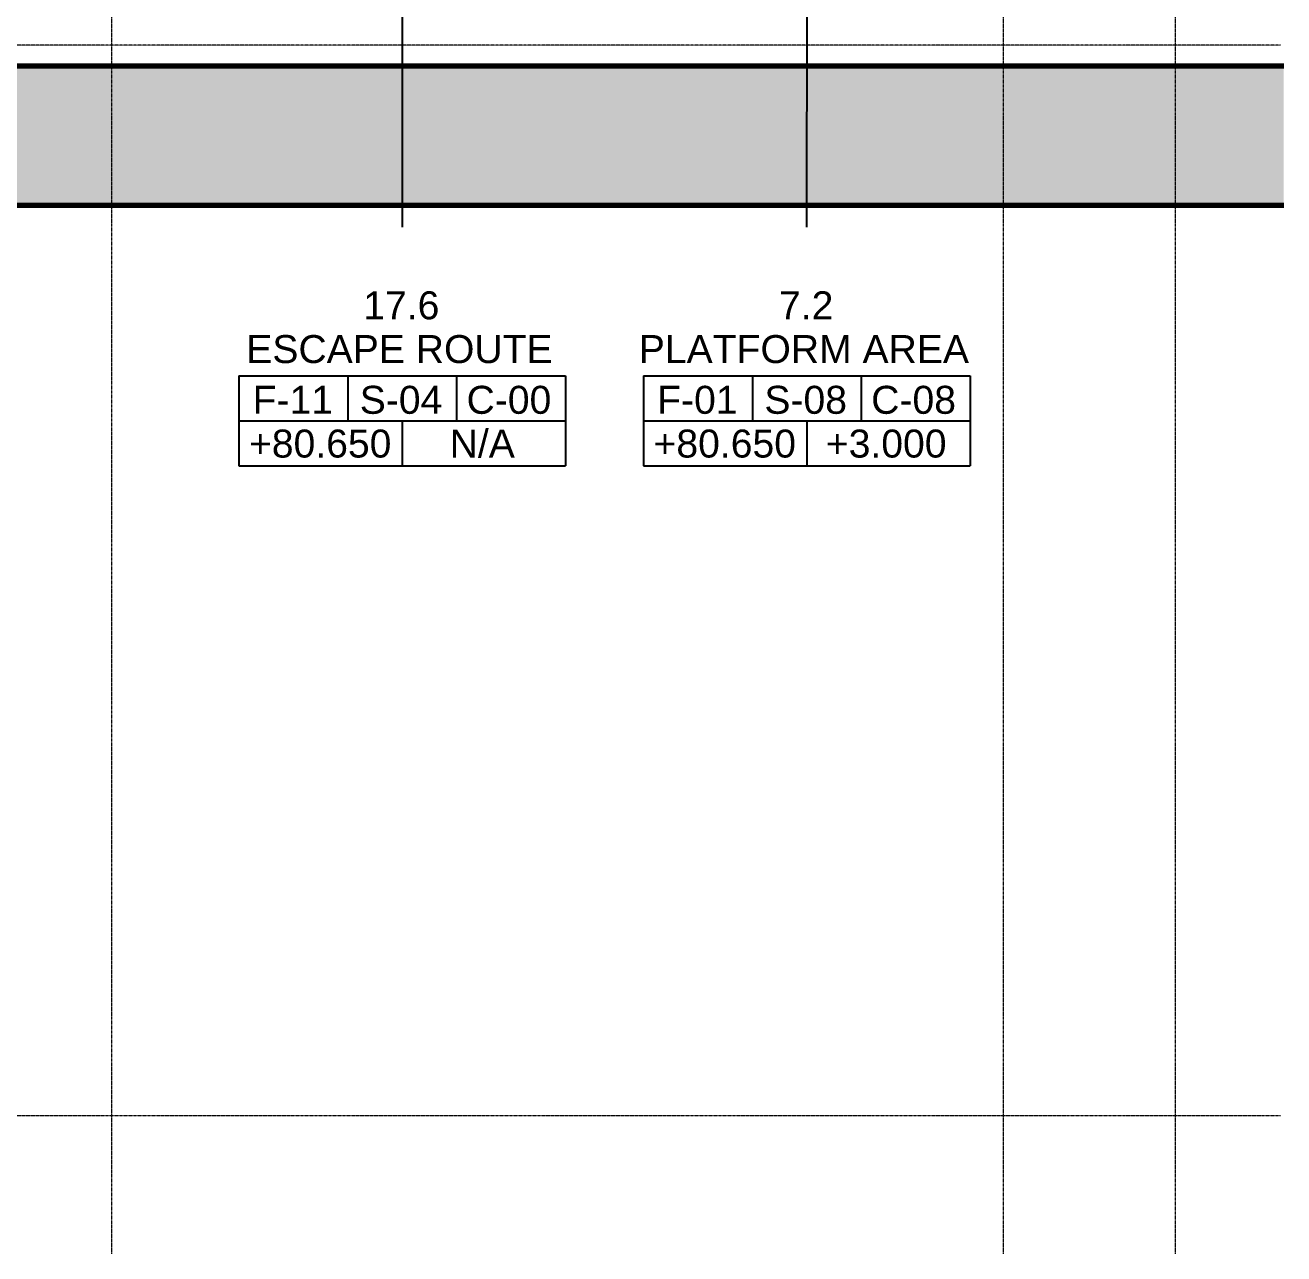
# Model space of a CAD drawing. Header units: millimetres. Extents: x -920220 to -841565, y -17301 to 82135.
# Drawn here: x -859612 to -846122, y -17276 to -4106 of the extents above; entities that cross this region are included whole.
import ezdxf

# ---------------------------------------------------------------- set-up
doc = ezdxf.new("R2010")
doc.units = ezdxf.units.MM
doc.linetypes.add('DPA_Grid _ Level 100', pattern=[10, 5.5, -1.6, 1.3, -1.6])
for name, color, linetype, lineweight in [('A-FLOR-E', 2, 'Continuous', 35), ('A-ROOM-IDEN', 3, 'Continuous', 25), ('A-ROOM-LINE', 3, 'Continuous', 25), ('A-WALL', 5, 'Continuous', 35), ('A-WALL-PATT', 1, 'Continuous', 35), ('S-GRID', 251, 'Continuous', 9), ('WALL-E', 2, 'Continuous', 35)]:
    doc.layers.add(name, color=color, linetype=linetype, lineweight=lineweight)
doc.styles.add('Arial_2', font='arial.ttf', dxfattribs={"height": 300})

# ---------------------------------------------------------------- blocks, each defined once
blk = doc.blocks.new('DPA_Room Tag Box - Standard-4486259-4260-01 ENLARGED UPPER PLATFORM LEVEL - REFLECTED CEILING PLAN - SHEET 1')
at = {"layer": 'A-ROOM-LINE'}
for p, q in [((-17.5, -2.94), (-17.5, -12.6)), ((-17.5, -2.94), (17.5, -2.94)), ((-5.83, -2.94), (-5.83, -7.77)), ((5.83, -2.94), (5.83, -7.77)), ((17.5, -2.94), (17.5, -12.6)), ((-17.5, -7.77), (17.5, -7.77)), ((0, -7.77), (0, -12.6)), ((-17.5, -12.6), (17.5, -12.6))]:
    blk.add_line(p, q, dxfattribs=at)
blk = doc.blocks.new('*U740')
at = {"layer": 'S-GRID', "linetype": 'DPA_Grid _ Level 100'}
for p, q in [((0, -20855.1), (0, 17498.2)), ((9555, -20855.1), (9555, 17498.2)), ((11400, -20855.1), (11400, 17498.2)), ((12525, -7900), (-60214, -7900)), ((12525, -19375), (-60214, -19375))]:
    blk.add_line(p, q, dxfattribs=at)

msp = doc.modelspace()

# ---------------------------------------------------------------- hatches: boundary and pattern name
at = {"layer": 'A-WALL-PATT', "lineweight": 9}
h = msp.add_hatch(dxfattribs=at)
h.set_pattern_fill('FP_1', color=256, style=0, pattern_type=2)
h.set_pattern_definition([(50, (0, 0), (728.7365, -63.75582), [76.2, -838.2]), (355, (0, 0), (-140.9716, 764.2276), [60.96, -670.56]), (100.451, (60.7, -5.3), (587.77, 700.46675), [64.76, -712.36]), (46.184, (0, 203.2), (1084.3162, -168.171), [114.3, -1257.3]), (96.636, (90.4, 189.2), (949.6099, 989.7098), [97.14, -1068.54]), (351.184, (0, 203.2), (949.6206, 989.7012), [91.44, -1005.84]), (21, (101.6, 152.4), (606.45787, -409.06057), [76.2, -838.2]), (326, (101.6, 152.4), (247.20834, 736.7529), [60.96, -670.56]), (71.451, (152.14, 118.3), (853.66825, 327.68547), [64.76, -712.36]), (37.5, (0, 0), (12.35469, 338.22012), [33.528, -628.904, 33.528, -647.192, -673.1]), (37.5, (0, 0), (12.35469, 338.22012), [-1343.152, 33.528, -639.572]), (7.5, (0, 0), (267.27887, 400.72213), [33.528, -354.584, 33.528, -613.664, -256.54]), (7.5, (0, 0), (267.27887, 400.72213), [-1035.304, 33.528, -223.012]), (327.5, (-226.57, 0), (542.36333, -22.915345), [33.528, -220.472, 33.528, -758.952, -1051.56]), (327.5, (-226.57, 0), (542.36333, -22.915345), [-1046.48, 33.528, -1018.032]), (317.5, (-328.17, 0), (592.51696, 101.7071), [33.528, -296.672, 33.528, -492.76, -746.76]), (317.5, (-328.17, 0), (592.51696, 101.7071), [-856.488, 33.528, -713.232])])
h.paths.add_polyline_path([(-846122, -6041), (-846122, -4541), (-882994, -4541), (-882915, -6041), (-863685, -6041)])

# ---------------------------------------------------------------- linework, layer by layer
at = {"layer": 'A-FLOR-E'}
for p, q in [((-846122, -4541), (-868781, -4541)), ((-868781, -4541), (-846122, -4541))]:
    msp.add_line(p, q, dxfattribs=at)
at = {"layer": 'A-ROOM-IDEN'}
for p, q in [((-855572, 2506), (-855572, -6271)), ((-851228, 1726), (-851236, -6271))]:
    msp.add_line(p, q, dxfattribs=at)
at = {"layer": 'A-WALL', "color": 7, "lineweight": 70}
for p, q in [((-882994, -4541), (-846122, -4541)), ((-846122, -6041), (-882915, -6041))]:
    msp.add_line(p, q, dxfattribs=at)
at = {"layer": 'WALL-E'}
for p, q in [((-846122, -4541), (-868781, -4541)), ((-868781, -4541), (-846122, -4541)), ((-846122, -6041), (-868781, -6041)), ((-868781, -6041), (-846122, -6041))]:
    msp.add_line(p, q, dxfattribs=at)

# ---------------------------------------------------------------- block references
msp.add_blockref('*U740', (-858682, 3579))
at = {"layer": 'A-ROOM-IDEN', "xscale": 99.99999999999993, "yscale": 99.99999999999993, "zscale": 99.99999999999993}
for p in [(-855572, -7571), (-851235, -7571)]:
    msp.add_blockref('DPA_Room Tag Box - Standard-4486259-4260-01 ENLARGED UPPER PLATFORM LEVEL - REFLECTED CEILING PLAN - SHEET 1', p, dxfattribs=at)

# ---------------------------------------------------------------- texts
at = {"layer": 'A-ROOM-IDEN', "lineweight": 9, "char_height": 300, "attachment_point": 1, "style": 'Arial_2'}
for s, insert, width in [('17.6', (-855988, -6959), 1010.13), ('7.2', (-851532, -6959), 721.52), ('ESCAPE ROUTE', (-857242, -7428), 4040.5), ('PLATFORM AREA', (-853035, -7428), 4353.16), ('F-11', (-857174, -7972), 1058.23), ('S-04', (-856026, -7972), 1090.29), ('C-00', (-854881, -7972), 1114.35), ('F-01', (-852838, -7972), 1058.23), ('S-08', (-851689, -7972), 1090.29), ('C-08', (-850544, -7972), 1114.35), ('+80.650', (-857213, -8441), 1883.97), ('N/A', (-855062, -8441), 857.81), ('+80.650', (-852877, -8441), 1883.97), ('+3.000', (-851030, -8441), 1595.36)]:
    msp.add_mtext(s, dxfattribs=dict(at, insert=insert, width=width))

doc.saveas('drawing.dxf')
